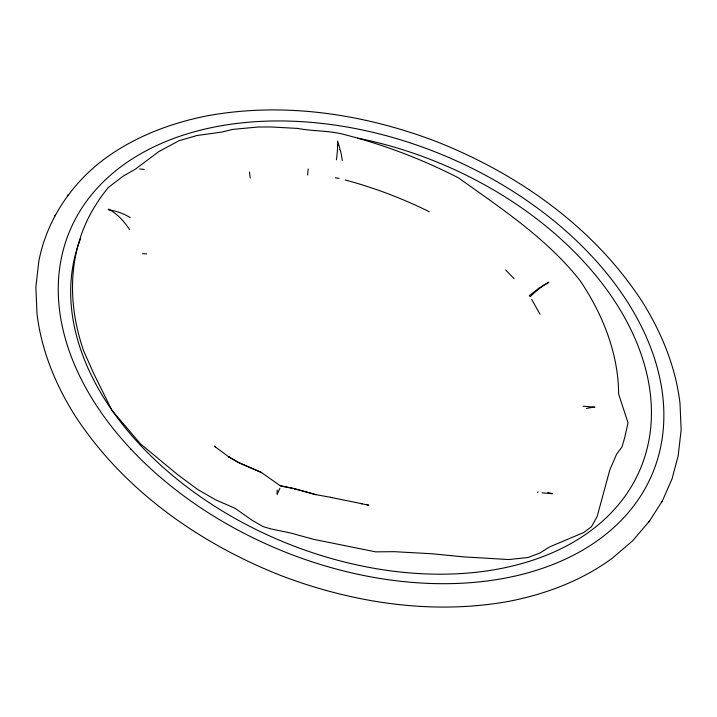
<?xml version="1.0" encoding="UTF-8"?>
<svg xmlns="http://www.w3.org/2000/svg" width="717" height="717" viewBox="0 0 717 717"><rect width="100%" height="100%" fill="white"/><g stroke="black" fill="none" stroke-linecap="round" stroke-linejoin="round"><path stroke-width="1.08" d="M277.147 490.016A42.85 6.534 -75.8 0 1 277.147 493.135L277.103 494.309L279.917 488.34M307.629 175.002L308.176 168.979M648.643 522.415L662.472 500.726L672.035 478.92L678.157 455.797L681.15 429.94L679.994 403.357C675.71 366.835 661.45 332.267 641.975 301.301L641.285 300.262C592.529 226.043 516.652 173.012 434.771 140.935C362.784 113.788 283.726 101.877 207.509 115.76L206.317 116.011C170.054 123.279 134.769 136.732 104.807 158.708L103.499 159.667C70.768 184.466 46.578 220.639 38.843 261.203L35.85 287.06L37.006 313.643C41.29 350.165 55.55 384.733 75.025 415.699L75.715 416.738C124.471 490.957 200.348 543.988 282.229 576.065C354.216 603.212 433.274 615.123 509.491 601.24L510.683 600.989C546.946 593.721 582.231 580.268 612.193 558.292L632.582 540.86L649.575 520.963M129.741 229.763C124.032 221.302 117.57 213.962 108.626 209.086L108.204 209.758L113.869 210.78A42.437 31.136 29.3 0 1 130.27 217.618M537.651 492.507L538.037 491.817M54.528 216.274L55.469 214.813M67.425 196.037L68.357 194.585M661.531 502.187L662.472 500.726M339.159 178.363L335.368 177.789M541.98 492.83L552.422 493.744L547.86 492.373M142.575 253.684L146.653 253.863M583.029 406.243L594.94 407.148A42.67 27.201 -17.8 0 0 586.318 408.484M298.048 128.442L270.802 126.954L258.219 127.008L232.738 129.392L221.436 132.152L196.951 135.504L178.802 140.801L158.717 151.663L135.298 169.212L123.243 176.086L108.061 187.657L99.564 198.914L92.179 210.771A330.053 223.408 22.5 0 0 83.701 351.079L93.945 373.987L111.879 410.285L140.541 443.931L177.789 474.744L197.39 489.281L215.584 499.821L234.916 508.219L252.151 520.309L262.843 526.475L270.901 528.922L290.735 533.027L313.168 539.238L375.591 551.848L394.484 551.687L432.019 553.766L463.496 556.867L508.738 559.556L528.124 557.485L540.17 552.879L549.778 546.829L583.746 532.507L591.417 526.771L597.162 516.473L609.871 469.725L616.647 454.094L621.98 447.005L624.668 437.872L628.029 422.824L618.61 394.009A300.755 203.574 22.5 0 0 580.08 280.616C546.865 238.555 501.757 208.817 458.62 177.941A372.141 251.891 22.5 0 0 344.76 134.671C329.309 130.369 313.195 131.462 297.421 128.37M139.645 168.961L144.198 169.49M367.077 504.947L368.843 505.234L360.92 503.612M331.711 497.508L315.023 494.488L294.624 488.842M330.438 497.329L362.094 503.773M238.582 462.662L228.445 456.63L238.214 462.295L260.97 472.171L280.338 485.812L294.553 488.671L316.089 494.64M280.338 485.812L293.549 488.546M345.2 180.003L350.461 181.419A308.256 208.647 22.5 0 1 426.032 210.135L429.286 211.766M239.577 463.092L261.571 472.646M229.413 457.356L214.213 446.082L215.575 447.085M505.628 269.915L514.08 278.68M294.553 488.671L295.341 489.612M531.691 299.401L540.009 314.252M249.471 172.044L250.224 178.022M357.613 138.13A302.637 204.847 22.5 0 1 650.534 429.429A302.637 204.847 22.5 0 1 311.895 552.502A302.637 204.847 22.5 0 1 80.519 238.833M336.416 159.846A42.563 8.111 -77.8 0 0 337.492 149.477L337.671 145.166L338.612 145.175L337.671 144.986L337.626 141.07L339.813 148.356L339.258 149.835L340.261 149.853A42.554 16.204 -89.8 0 1 342.269 160.563M534.577 292.5L530.195 296.659L529.316 295.709L538.799 288.225L548.881 282.283L543.889 285.106L534.577 292.5M130.933 449.138A315.588 213.612 22.5 0 0 646.564 485.902A315.588 213.612 22.5 0 0 305.675 121.926A315.588 213.612 22.5 0 0 130.933 449.138"/></g></svg>
